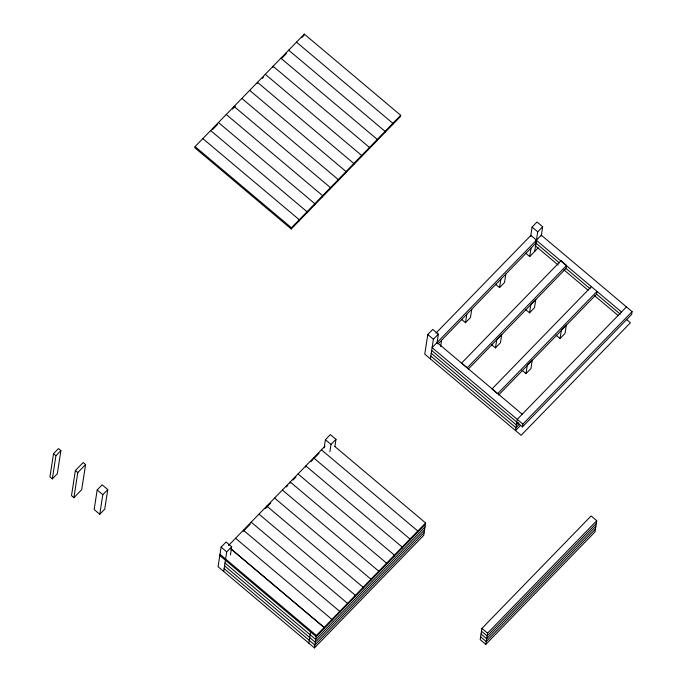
<?xml version="1.0" encoding="UTF-8"?>
<svg xmlns="http://www.w3.org/2000/svg" width="682" height="682" viewBox="0 0 682 682"><rect width="100%" height="100%" fill="white"/><g stroke="black" fill="none" stroke-linecap="round" stroke-linejoin="round"><path stroke-width="1.02" d="M53.52 453.701L49.931 476.854L52.343 478.883L57.314 473.768L60.894 450.614L58.481 448.586L53.52 453.701L55.924 455.729L52.343 478.883M75.387 470.554L71.499 495.661L73.903 497.69L81.712 489.65L85.6 464.544L83.187 462.515L75.387 470.554L77.791 472.583L73.903 497.69M97.185 489.949L94.15 509.539L99.768 514.279L104.738 509.164L107.773 489.574L102.147 484.834L97.185 489.949L102.803 494.689L99.768 514.279M195.061 146.604L194.882 147.806L291.257 228.99L400.496 116.486L400.684 115.284L304.3 34.1L195.061 146.604L291.444 227.788L291.257 228.99M233.866 107.654L234.054 106.452L330.438 187.635L330.25 188.837M257.285 83.536L257.472 82.334L353.856 163.51L353.668 164.712M272.894 67.458L273.081 66.256L369.465 147.431L369.277 148.642M230.414 554.995L231.692 546.751L226.066 542.011L221.104 547.126L218.07 566.716L314.453 647.9L423.718 535.361L425.611 522.966L334.896 446.565M304.3 34.1L304.112 35.302L301.981 37.493M223.687 571.456L226.722 551.866L231.692 546.751M299.031 220.985L299.253 219.749L202.835 138.599M306.832 212.946L307.019 211.744L210.636 130.56M266.602 507.297L266.79 506.095L363.174 587.279L362.986 588.481L363.165 587.279M314.641 204.907L314.828 203.705L218.445 122.53M322.441 196.868L322.629 195.666L226.245 114.491M290.021 483.18L290.2 481.978L386.583 563.162L386.396 564.364M338.05 180.798L338.246 179.588L241.854 98.413M345.859 172.751L346.047 171.549L249.663 90.365M305.63 467.102L305.809 465.9L402.192 547.083L402.005 548.285M361.469 156.672L361.656 155.47L265.272 74.295M324.12 447.955L325.399 439.702L330.369 434.587L335.987 439.327L334.871 446.539M377.078 140.603L377.265 139.401L280.882 58.217M329.9 451.654L331.026 444.442L335.987 439.327M384.887 132.564L385.074 131.362L288.691 50.178M308.827 643.169L310.566 631.941M392.687 124.525L392.875 123.323L296.491 42.139M314.453 647.9L316.371 635.471L425.611 522.966M323.959 628.676L324.146 627.474L231.036 548.984L324.146 627.474L323.993 628.642M331.759 620.637L331.946 619.435L235.563 538.251M339.568 612.598L339.755 611.396L243.372 530.212M347.368 604.559L347.556 603.357L251.172 522.173M355.177 596.52L355.365 595.318L258.981 514.134M370.786 580.442L370.974 579.24L274.59 498.056M378.595 572.403L378.783 571.201L282.399 490.017M436.94 343.43L438.381 334.154L432.755 329.415L427.793 334.53L424.758 354.12L521.142 435.304L630.407 322.765L626.357 319.355M394.205 556.324L394.392 555.122L298.008 473.939M430.376 358.86L433.411 339.269L438.381 334.154M409.814 540.246L410.001 539.044L313.618 457.861M440.64 346.524L441.621 340.207M417.614 532.207L417.802 531.005L321.418 449.822M461.484 319.304L465.499 322.688L466.803 314.257M471.774 309.142L470.469 317.573L465.499 322.688M495.541 284.224L499.556 287.608L500.861 279.185M505.831 274.07L504.527 282.493L499.556 287.608M495.482 347.905L496.786 339.483L501.756 334.368L500.452 342.79L495.482 347.905L491.466 344.529M530.656 236.39L532.088 227.106L537.058 221.991L542.676 226.731L541.244 236.006M525.694 253.167L529.709 256.551L531.014 248.129M534.679 251.436L537.714 231.846L542.676 226.731M529.547 312.825L530.852 304.402L535.813 299.287L534.509 307.71L529.547 312.825L525.532 309.44M481.935 628.403L480.196 639.631L485.814 644.362L595.011 531.9L596.741 520.681L591.124 515.942L481.935 628.403L487.553 633.143L485.814 644.362M526.001 373.617L527.305 365.194L532.275 360.079L530.971 368.502L526.001 373.617L521.986 370.232M431.68 350.437L522.446 426.889L522.872 424.085L632.069 311.623L541.303 235.171L432.115 347.632L522.872 424.085M566.469 266.389L566.179 268.256L468.261 369.107M560.067 338.536L561.371 330.114L566.341 324.999L565.037 333.421L560.067 338.536L556.052 335.152M632.069 311.623L631.634 314.428L522.446 426.889M212.579 129.571L217.549 124.456M232.451 109.111L235.29 106.187M262.255 78.421L263.67 76.955M282.118 57.953L286.372 53.571M55.924 455.729L60.894 450.614M291.444 227.788L400.684 115.284M77.791 472.583L85.6 464.544M102.803 494.689L107.773 489.574M228.47 545.557L324.964 446.173M243.321 531.278L250.277 524.108M265.179 508.763L270.763 503.009M286.346 486.965L287.83 485.439M293.021 480.085L295.988 477.033M310.822 461.748L313.047 459.463M314.845 457.605L319.108 453.223M435.909 333.2L530.869 235.401L536.487 240.141M438.066 343.856L536.052 242.945M529.709 256.551L538.226 247.779M591.362 286.628L491.952 389.013L497.579 393.744L596.98 291.367L596.545 294.172L498.627 395.023M626.443 306.883L517.254 419.345L515.515 430.572L520.485 425.449M518.516 422.763L516.385 424.954L431.246 353.242M519.496 424.11L515.95 427.759L430.811 356.055M425.423 524.168L316.184 636.673L219.809 555.498M424.988 526.973L315.749 639.486L224.992 563.034M424.554 529.786L315.314 642.291L224.557 565.838M424.119 532.591L314.888 645.095L224.122 568.652M487.553 633.143L596.741 520.681M596.315 523.486L487.118 635.948L481.501 631.208M595.88 526.291L486.684 638.753L481.066 634.013M595.446 529.096L486.249 641.557L480.631 636.826M532.088 227.106L537.714 231.846M621.481 311.998L536.342 240.286L535.472 245.904L558.174 265.025M535.907 243.09L559.419 262.902M565.907 268.367L590.228 288.853M596.716 294.317L620.236 314.121M563.852 269.808L588.174 290.293M594.661 295.758L618.173 315.561M427.793 334.53L433.411 339.269M437.085 342.517L522.224 414.23M325.399 439.702L331.026 444.442M221.104 547.126L226.722 551.866M219.988 554.296L316.371 635.471M560.996 260.712L461.586 363.097L467.213 367.828L566.614 265.451L560.996 260.712"/></g></svg>
